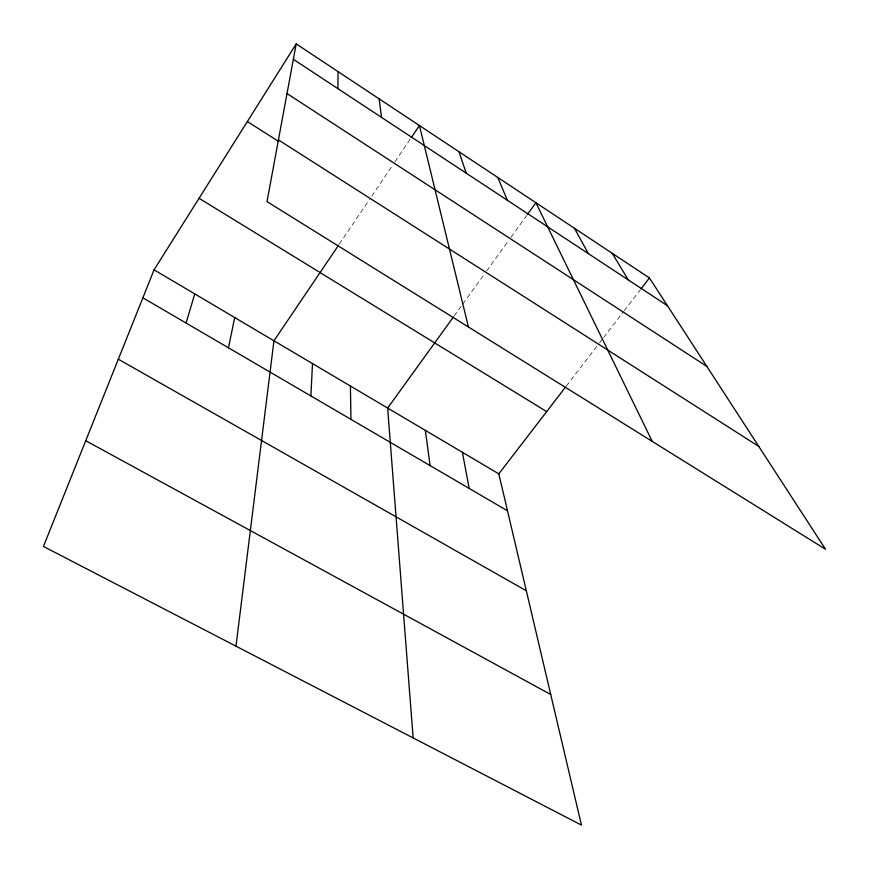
<?xml version="1.0" encoding="UTF-8"?>
<svg xmlns="http://www.w3.org/2000/svg" width="869" height="869" viewBox="0 0 869 869"><rect width="100%" height="100%" fill="white"/><g stroke="black" fill="none" stroke-linecap="round" stroke-linejoin="round"><path stroke-width="0.65" stroke-dasharray="4.34 3.26" d="M339.344 244.037L369.499 199.425M371.747 196.101L392.712 165.067M394.961 161.753L410.526 138.714M454.183 315.925L462.026 305.062M462.819 303.965L484.283 274.246M486.651 270.965L508.669 240.452M511.026 237.204L526.581 215.653M566.284 386.097L597.839 345.058M599.48 342.918L602.782 338.628M603.607 337.552L623.388 311.819M624.203 310.765L640.475 289.594"/><path stroke-width="1.3" d="M337.889 88.638L338.063 71.627M310.885 395.949L312.514 363.611M235.977 646.167L273.952 340.789L338.606 245.134M296.21 43.895L267.011 201.608L825.55 549.284L649.425 277.95L296.21 43.895L154.063 269.825L43.45 546.449L581.459 825.105L498.817 473.855L154.063 269.825M228.471 347.806L234.706 317.554M186.075 323.04L194.743 293.907M411.276 137.617L419.434 125.549L468.434 326.983M453.412 317L387.65 408.072L413.133 737.933M527.353 214.578L535.912 202.727L652.25 441.409M498.817 473.855L565.469 387.161M641.289 288.541L649.425 277.95M85.727 440.713L550.729 694.494M118.325 359.201L526.321 590.757M142.874 297.806L507.507 510.82M199.066 198.284L546.666 411.624M278.428 139.898L758.789 446.427M247.361 121.53L278.743 141.549M287.009 93.548L706.845 366.414M293.353 59.309L667.457 305.725M612.287 253.335L628.298 279.937M574.452 228.275L588.367 253.629M497.796 177.472L507.333 200.25M458.984 151.749L466.229 173.181M462.406 452.314L469.162 488.411M425.365 430.394L430.101 465.599M379.134 98.849L381.534 117.391M350.413 386.032L350.957 419.358"/></g></svg>
